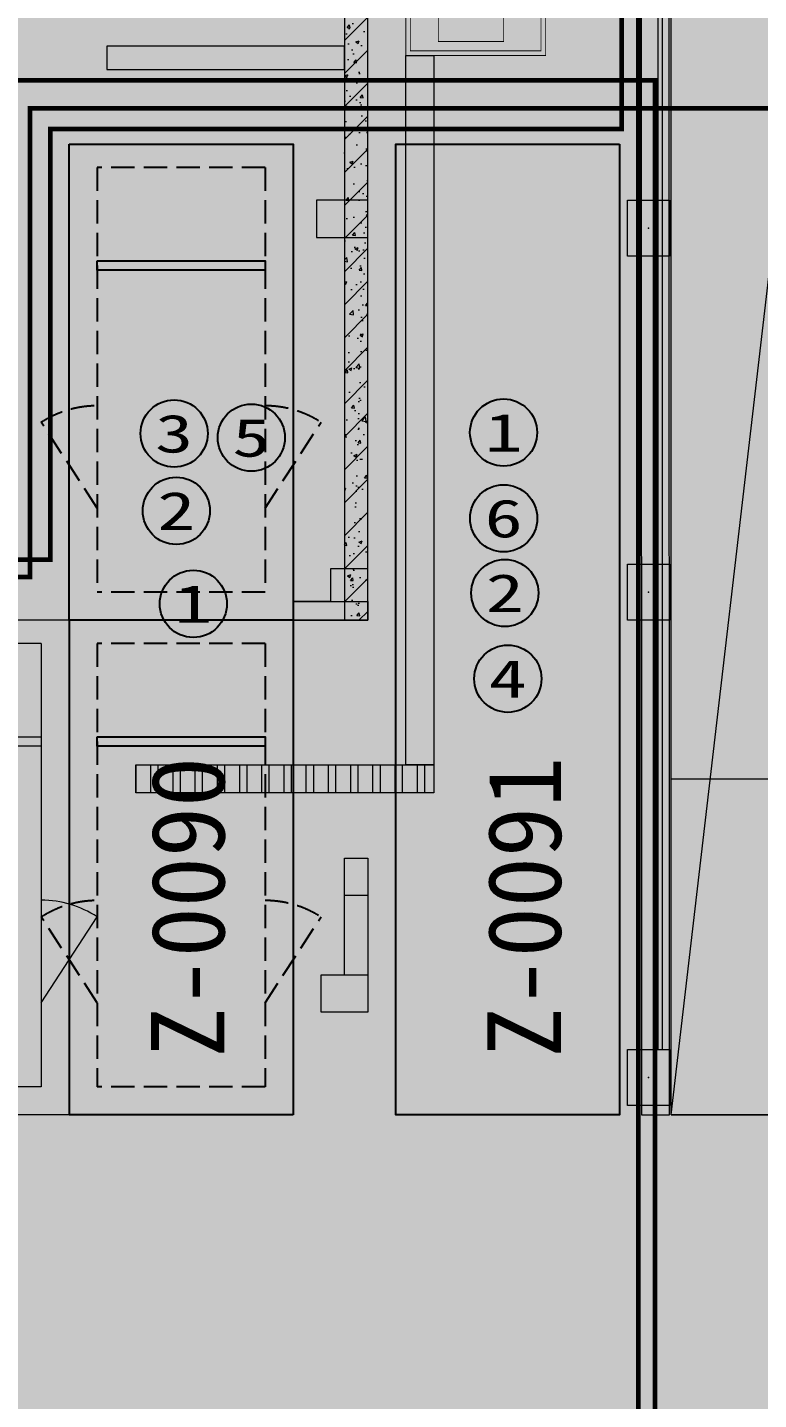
# Model space of a CAD drawing. Extents: x -264757 to 86229, y 4049843 to 4347093.
# Drawn here: x -39832 to -31994, y 4148758 to 4163458 of the extents above; entities that cross this region are included whole.
import ezdxf
from ezdxf.enums import TextEntityAlignment as Align

# ---------------------------------------------------------------- set-up
doc = ezdxf.new("R2010")
doc.units = 0
doc.header["$LTSCALE"] = 1000
doc.header["$MEASUREMENT"] = 0
doc.linetypes.add('AX-01DK-PB01$1$A-001-车位参照B1$0$A-001-车位参照B1$0$A-001-车位参照B1$0$A-H4-001-基本图形$0$A-001-车位B1$0$DASH', pattern=[0.35, 0.25, -0.1])
doc.linetypes.add('DASH', pattern=[0.35, 0.25, -0.1])
for name, color, linetype in [('不利因素2-紧邻集水坑、排水沟', 7, 'Continuous'), ('不利因素3-紧邻房间出入口', 7, 'Continuous'), ('不利因素4-紧邻行车坡道', 7, 'Continuous'), ('不利因素5-单面靠墙', 7, 'Continuous'), ('不利因素6-双面靠墙', 7, 'Continuous'), ('不利因素9-坡道上停车', 7, 'Continuous'), ('不可售车位', 255, 'Continuous'), ('子母车位', 7, 'Continuous'), ('普通车位', 7, 'Continuous')]:
    doc.layers.add(name, color=color, linetype=linetype)
doc.layers.add('无关图层', color=8, linetype='Continuous', lineweight=0)
doc.layers.add('无关图层 @ 1', color=8, linetype='Continuous', lineweight=0)
doc.layers.add('车位归属楼栋范围线', color=7, linetype='Continuous', true_color=0x19e6c7)
doc.styles.add('AX-ACK-BIANH1$0$黑体', font='simhei.ttf')
doc.styles.add('AX-ACK-P01-WALL$0$黑体', font='simhei.ttf')
doc.styles.add('SX-ACK-PB01-WNC-ALL$0$黑体', font='simhei.ttf')
doc.styles.add('坑编号', font='', dxfattribs={"width": 0.8})
doc.styles.add('黑体', font='simhei.ttf')
doc.styles.get('坑编号').set_extended_font_data('SimSun')
pattern_1 = [(270, (565693.1, 4709017.33), (238.125, -2e-13), []), (270, (565613.73, 4708937.95), (238.125, -2e-13), [])]

# ---------------------------------------------------------------- blocks, each defined once
blk = doc.blocks.new('A$C7e5eb487')
at = {"layer": '普通车位', "true_color": 0xf18f8e}
h = blk.add_hatch(color=11, dxfattribs=at)
h.dxf.hatch_style = 1
h.paths.add_polyline_path([(2400, 0), (2400, -5300), (0, -5300), (0, 0)])
blk = doc.blocks.new('普通车位')
at = {"layer": '无关图层'}
for p, q in [((-2.253, 3.186), (0.077, 3.764)), ((1.352, -1.38), (0.077, 3.764)), ((-1.889, 2.967), (-0.142, 3.4)), ((1.001, -1.21), (-0.142, 3.4)), ((-0.977, -1.958), (-2.253, 3.186)), ((-0.746, -1.643), (-1.889, 2.967)), ((-0.746, -1.643), (1.001, -1.21)), ((-0.977, -1.958), (1.352, -1.38))]:
    blk.add_line(p, q, dxfattribs=at)
for points in [[(0.074, 2.527), (0.879, 1.777)], [(-1.673, 2.094), (-2.033, 1.054)]]:
    blk.add_lwpolyline(points, dxfattribs=at)
blk.add_lwpolyline([(0.76, -0.239), (-0.987, -0.673), (-1.011, -0.575), (0.736, -0.142)], close=True, dxfattribs=at)
for centre, start, end in [((0.074, 2.527), 283.9287, 316.9845), ((-1.673, 2.094), 250.873, 283.9287)]:
    blk.add_arc(centre, 1.1, start, end, dxfattribs=at)
at = {"layer": '普通车位', "xscale": -0.0009999999999999812, "yscale": 0.0009999999999999812, "zscale": 0.0009999999999999812, "rotation": 13.92873520577783}
blk.add_blockref('A$C7e5eb487', (0.077, 3.764), dxfattribs=at)
blk = doc.blocks.new('SX-ACK-PB01-WNC-ALL$0$20200722.21182536')
at = {"layer": '不利因素3-紧邻房间出入口', "true_color": 0xe4d218}
h = blk.add_hatch(color=52, dxfattribs=at)
h.dxf.hatch_style = 1
edge = h.paths.add_edge_path()
edge.add_arc((360, 360), 360, 0, 360)
at = {"layer": '不利因素3-紧邻房间出入口'}
blk.add_circle((360, 360), 360, dxfattribs=at)
at = {"layer": '不利因素3-紧邻房间出入口', "style": 'SX-ACK-PB01-WNC-ALL$0$黑体', "width": 1.390625}
blk.add_text('3', height=407, dxfattribs=at).set_placement((156, 156), (564, 156), align=Align.FIT)
blk = doc.blocks.new('20200722.21182971')
at = {"layer": '不利因素4-紧邻行车坡道', "true_color": 0x9591ce}
h = blk.add_hatch(color=193, dxfattribs=at)
h.dxf.hatch_style = 1
edge = h.paths.add_edge_path()
edge.add_arc((360, 360), 360, 0, 360)
at = {"layer": '不利因素4-紧邻行车坡道'}
blk.add_circle((360, 360), 360, dxfattribs=at)
at = {"layer": '不利因素4-紧邻行车坡道', "style": '黑体', "width": 1.390625}
blk.add_text('4', height=407, dxfattribs=at).set_placement((156, 156), (564, 156), align=Align.FIT)
blk = doc.blocks.new('SX-ACK-PB01-WNC-ALL$0$20200722.21183455')
at = {"layer": '不利因素6-双面靠墙', "true_color": 0xf2b47b}
h = blk.add_hatch(color=31, dxfattribs=at)
h.dxf.hatch_style = 1
edge = h.paths.add_edge_path()
edge.add_arc((360, 360), 360, 0, 360)
at = {"layer": '不利因素6-双面靠墙'}
blk.add_circle((360, 360), 360, dxfattribs=at)
at = {"layer": '不利因素6-双面靠墙', "style": 'SX-ACK-PB01-WNC-ALL$0$黑体', "width": 1.390625}
blk.add_text('6', height=407, dxfattribs=at).set_placement((156, 156), (564, 156), align=Align.FIT)
blk = doc.blocks.new('20200722.21182239')
at = {"layer": '不利因素2-紧邻集水坑、排水沟', "true_color": 0xc46e92}
h = blk.add_hatch(color=233, dxfattribs=at)
h.dxf.hatch_style = 1
edge = h.paths.add_edge_path()
edge.add_arc((360, 360), 360, 0, 360)
at = {"layer": '不利因素2-紧邻集水坑、排水沟'}
blk.add_circle((360, 360), 360, dxfattribs=at)
at = {"layer": '不利因素2-紧邻集水坑、排水沟', "style": '黑体', "width": 1.390625}
blk.add_text('2', height=407, dxfattribs=at).set_placement((156, 156), (564, 156), align=Align.FIT)
blk = doc.blocks.new('SX-ACK-PB01-WNC-ALL$0$20200722.21183209')
at = {"layer": '不利因素5-单面靠墙', "true_color": 0x6d711d}
h = blk.add_hatch(color=66, dxfattribs=at)
h.dxf.hatch_style = 1
edge = h.paths.add_edge_path()
edge.add_arc((360, 360), 360, 0, 360)
at = {"layer": '不利因素5-单面靠墙'}
blk.add_circle((360, 360), 360, dxfattribs=at)
at = {"layer": '不利因素5-单面靠墙', "style": 'SX-ACK-PB01-WNC-ALL$0$黑体', "width": 1.390625}
blk.add_text('5', height=407, dxfattribs=at).set_placement((156, 156), (564, 156), align=Align.FIT)
blk = doc.blocks.new('A$C741380cb')
at = {"layer": '子母车位', "true_color": 0x0617f9}
h = blk.add_hatch(color=5, dxfattribs=at)
h.dxf.hatch_style = 1
h.paths.add_polyline_path([(2400, 0), (2400, -10400), (0, -10400), (0, 0)])
blk = doc.blocks.new('子母车位1')
at = {"layer": '子母车位', "color": 8, "linetype": 'AX-01DK-PB01$1$A-001-车位参照B1$0$A-001-车位参照B1$0$A-001-车位参照B1$0$A-H4-001-基本图形$0$A-001-车位B1$0$DASH'}
for p, q in [((330318, -478521), (332118, -478521)), ((330318, -478521), (330318, -483071, 0)), ((332118, -478521), (332118, -483071, 0)), ((330318, -483071, 0), (332118, -483071, 0)), ((330318, -483621, 0), (332118, -483621, 0)), ((330318, -483621, 0), (330318, -488371)), ((332118, -483621, 0), (332118, -488371)), ((330318, -488371), (332118, -488371))]:
    blk.add_line(p, q, dxfattribs=at)
at = {"layer": '子母车位', "color": 83}
for p, q in [((330018, -483371, 0), (330018, -488671)), ((330018, -483371, 0), (332418, -483371, 0)), ((332418, -483371, 0), (332418, -488671)), ((330018, -488671), (332418, -488671))]:
    blk.add_line(p, q, dxfattribs=at)
blk.add_lwpolyline([(332418, -478271), (330018, -478271), (330018, -483371), (332418, -483371)], close=True, dxfattribs=at)
at = {"layer": '子母车位'}
blk.add_lwpolyline([(332118, -479521), (330318, -479521), (330318, -479621), (332118, -479621)], close=True, dxfattribs=at)
at = {"layer": '子母车位', "linetype": 'AX-01DK-PB01$1$A-001-车位参照B1$0$A-001-车位参照B1$0$A-001-车位参照B1$0$A-H4-001-基本图形$0$A-001-车位B1$0$DASH'}
for points in [[(330318, -482171), (329718, -481249)], [(332118, -482171), (332718, -481249)]]:
    blk.add_lwpolyline(points, dxfattribs=at)
at = {"layer": '子母车位', "elevation": 0}
blk.add_lwpolyline([(332118, -484621), (330318, -484621), (330318, -484721), (332118, -484721)], close=True, dxfattribs=at)
at = {"layer": '子母车位', "linetype": 'AX-01DK-PB01$1$A-001-车位参照B1$0$A-001-车位参照B1$0$A-001-车位参照B1$0$A-H4-001-基本图形$0$A-001-车位B1$0$DASH', "elevation": 0}
for points in [[(330318, -487471), (329718, -486549)], [(332118, -487471), (332718, -486549)]]:
    blk.add_lwpolyline(points, dxfattribs=at)
at = {"layer": '子母车位', "linetype": 'AX-01DK-PB01$1$A-001-车位参照B1$0$A-001-车位参照B1$0$A-001-车位参照B1$0$A-H4-001-基本图形$0$A-001-车位B1$0$DASH'}
for centre, start, end in [((330318, -482171, 0), 89.9997, 123.0554), ((332118, -482171, 0), 56.9439, 89.9997), ((330318, -487471), 89.9997, 123.0554), ((332118, -487471), 56.9439, 89.9997)]:
    blk.add_arc(centre, 1100, start, end, dxfattribs=at)
at = {"layer": '子母车位', "rotation": 179.9996583709065}
blk.add_blockref('A$C741380cb', (332418, -488671), dxfattribs=at)
blk = doc.blocks.new('afafafa')
at = {"layer": '不可售车位', "true_color": 0x757b8a}
h = blk.add_hatch(color=8, dxfattribs=at)
h.dxf.hatch_style = 1
h.paths.add_polyline_path([(2400, 0), (2400, -10400), (0, -10400), (0, 0)])
at = {"layer": '不可售车位', "color": 8, "true_color": 0x757b8a}
blk.add_lwpolyline([(2400, 0), (2400, -10400), (0, -10400), (0, 0)], close=True, dxfattribs=at)
blk = doc.blocks.new('AX-01DK-PB01-RFTC')
at = {"layer": '无关图层'}
h = blk.add_hatch(color=251, dxfattribs=at)
h.dxf.hatch_style = 1
h.paths.add_polyline_path([(19773, -61220), (19773, -62171), (18423, -62170), (18423, -70471), (12324, -70471), (12323, -62170), (7773, -62170), (7777, -120370), (8177, -120370), (8177, -120315), (14323, -119683), (14322, -126122), (25972, -126122), (25972, -124922), (26822, -124926), (26822, -122452), (33923, -122452), (33923, -124922), (34773, -124922), (34773, -126122), (41373, -126125), (41373, -124372), (41823, -124372), (41823, -122152), (41447, -122152), (41447, -120270), (48923, -120270), (48923, -123125), (49323, -123125), (49323, -124675), (51824, -124674), (51824, -124055), (54717, -124055), (54717, -125871), (56816, -125871), (56816, -116250), (55967, -116250), (55967, -111420), (63072, -111420), (63072, -103570), (62080, -103570), (62073, -94584), (64569, -94584), (64573, -65385), (66999, -65385), (67002, -52470), (67402, -52470), (67397, -31965), (65807, -31965), (65807, -26418), (68456, -26418), (68457, -17070), (67422, -17070), (67422, -13843), (60301, -13843), (60302, -3770), (55750, -3770), (55750, -12070), (49652, -12070), (49649, -9275), (45355, -9275), (45349, -3821), (40751, -3820), (40750, -12070), (34663, -12070), (34649, -3820), (25757, -3820), (25757, -12071), (19650, -12071), (19650, -3820), (10752, -3820), (10751, -12072), (4662, -12071), (4661, -3769), (4150, -3770), (100, -3769), (100, -23171), (-701, -23171), (-701, -29550), (100, -29550), (11250, -29550), (11250, -32020), (12100, -32020), (12100, -32970), (10750, -32970), (10754, -41272), (4647, -41271), (4650, -32970), (1953, -32970), (1953, -34670), (100, -34670), (100, -57801), (9743, -57801), (9743, -57272), (13567, -57272), (13567, -56751), (15417, -56751), (15416, -58750), (18923, -58750), (18923, -61220)])
h.paths.add_polyline_path([(41812, -58753), (48919, -58753), (48919, -61220), (49773, -61220), (49773, -62170), (48419, -62173), (48426, -70475), (42319, -70475), (42324, -67872), (39323, -67876), (39323, -62423), (41812, -62423)], flags=16)
h.paths.add_polyline_path([(33923, -58751), (33923, -61220), (34773, -61220), (34773, -62170), (33423, -62171), (33430, -70475), (27323, -70475), (27323, -62171), (26373, -62170), (26373, -60670), (26815, -60670), (26823, -58751), (31623, -58751), (31623, -58751)], flags=16)
h.paths.add_polyline_path([(40754, -41272), (34647, -41271), (34650, -32970), (33700, -32970), (33700, -31470), (34142, -31470), (34150, -29551), (38951, -29551), (38950, -29550), (41250, -29550), (41250, -32020), (42100, -32020), (42100, -32970), (40750, -32970)], flags=16)
h.paths.add_polyline_path([(49647, -41270), (49655, -38470), (45349, -38475), (45349, -33220), (49142, -33220), (49142, -29550), (56249, -29550), (56250, -32020), (57100, -32020), (57100, -32970), (55749, -32970), (55754, -41271)], flags=16)
h.paths.add_polyline_path([(25764, -41272), (19657, -41271), (19657, -32970), (19150, -32970), (19150, -29550), (26257, -29550), (26250, -32020), (27100, -32020), (27100, -32970), (25757, -32970)], flags=16)
h.paths.add_polyline_path([(41812, -87950), (48919, -87950), (48919, -90420), (49773, -90420), (49773, -91370), (48419, -91370), (48428, -99684), (41519, -99659), (41519, -97070), (39326, -97074), (39319, -91620), (41822, -91620)], flags=16)
h.paths.add_polyline_path([(33925, -87950), (33923, -90420), (34773, -90420), (34773, -91370), (33425, -91370), (33428, -99683), (26519, -99658), (26523, -95371), (27330, -95371), (27324, -91371), (26373, -91370), (26373, -89870), (26823, -89870), (26823, -87951), (31623, -87951), (31623, -87951)], flags=16)
h.paths.add_polyline_path([(18923, -87950), (18922, -90419), (19772, -90419), (19772, -91369), (18420, -91369), (18427, -99677), (11523, -99666), (11523, -95370), (12323, -95370), (12323, -91370), (10974, -91370), (10974, -90420), (11823, -90420), (11823, -87950)], flags=16)
h.paths.add_polyline_path([(62209, -60116), (64273, -60116), (64273, -55267), (62209, -55267)], flags=16)
h.paths.add_polyline_path([(59799, -89432), (61752, -89432), (61752, -84521), (59799, -84521)], flags=16)
blk = doc.blocks.new('*U124')
at = {"layer": '无关图层', "const_width": 10}
for points in [[(1000, 0), (-1000, 0), (-1000, 1500), (1000, 1500)], [(950, 50), (-950, 50), (-950, 1450), (950, 1450)], [(-150, 1050), (-850, 1050), (-850, 350), (-150, 350)], [(850, 1050), (150, 1050), (150, 350), (850, 350)]]:
    blk.add_lwpolyline(points, close=True, dxfattribs=at)
blk.add_lwpolyline([(0, 1492, 0.098491), (-96, 1473, 0.098491), (-177, 1419, 0.098491), (-231, 1338, 0.098491), (-250, 1242, 0.098491), (-231, 1146, 0.098491), (-177, 1065, 0.098491), (-96, 1011, 0.098491), (0, 992, 0.098491), (96, 1011, 0.098491), (177, 1065, 0.098491), (231, 1146, 0.098491), (250, 1242, 0.098491), (231, 1338, 0.098491), (177, 1419, 0.098491), (96, 1473, 0.098491)], format="xyb", close=True, dxfattribs=at)
at = {"layer": '无关图层', "style": '坑编号', "width": 0.8}
blk.add_attdef('X', text='', height=380, dxfattribs=at).set_placement((0, 1242), align=Align.MIDDLE_CENTER)
blk = doc.blocks.new('*U186')
at = {"layer": '无关图层'}
ref = blk.add_blockref('*U124', (-35777, 4164158), dxfattribs=dict(at, xscale=-1, rotation=270))
ref.add_attrib('X', '4', dxfattribs={"layer": '无关图层 @ 1', "height": 380, "rotation": 90, "style": '坑编号', "width": 0.8}).set_placement((-34535, 4164158), align=Align.MIDDLE_CENTER)
blk = doc.blocks.new('SX-CK-PB001-WNC$1$20211103.13313578')
at = {"layer": '无关图层'}
h = blk.add_hatch(color=256, dxfattribs=at)
h.dxf.hatch_style = 1
h.paths.add_polyline_path([(0, 600), (450, 600), (450, 0), (0, 0)])
blk.add_lwpolyline([(0, 600), (450, 600), (450, 0), (0, 0)], close=True, dxfattribs=at)
blk.add_point((225, 300), dxfattribs=at)
blk = doc.blocks.new('fasdfasdfasdfasdfasdf')
at = {"layer": '不利因素9-坡道上停车', "true_color": 0xe0aa15}
h = blk.add_hatch(color=42, dxfattribs=at)
h.dxf.hatch_style = 1
edge = h.paths.add_edge_path()
edge.add_arc((-119587, 4058555), 720, 0, 360)
at = {"layer": '不利因素9-坡道上停车'}
blk.add_circle((-119587, 4058555), 720, dxfattribs=at)
at = {"layer": '不利因素9-坡道上停车', "style": 'AX-ACK-P01-WALL$0$黑体', "width": 1.390625}
blk.add_text('1', height=815, dxfattribs=at).set_placement((-119994, 4058148), (-119180, 4058148), align=Align.FIT)

msp = doc.modelspace()

# ---------------------------------------------------------------- hatches: boundary and pattern name
at = {"layer": '无关图层'}
h = msp.add_hatch(dxfattribs=at)
h.set_pattern_fill('ARMORED', color=256, scale=50)
h.set_pattern_definition([(50, (-82483.2, 4151208.02), (358.6301, -31.376), [37.5, -412.5]), (355, (-82483.2, 4151208.02), (-69.3757, 376.096), [30, -330]), (100.4514, (-82453.33, 4151205.4), (289.2547, 344.7198), [31.87, -350.571]), (46.1842, (-82483.2, 4151308), (533.6205, -82.7595), [56.25, -618.75]), (96.6356, (-82438.74, 4151301.1), (467.3314, 487.059), [47.805, -525.8565]), (351.1842, (-82483.2, 4151308), (467.331, 487.059), [45, -495]), (21, (-82433.2, 4151283.02), (298.4535, -201.3094), [37.5, -412.5]), (326, (-82433.2, 4151283.02), (121.6577, 362.575), [30, -330]), (71.4514, (-82408.34, 4151266.25), (420.1113, 161.2652), [31.87, -350.571]), (37.5, (-82483.21, 4151208.02), (6.07993, 166.44693), [0, -326, 0, -335, 0, -331.25]), (7.5, (-82483.21, 4151208.02), (131.5348, 197.20586), [0, -191, 0, -318.5, 0, -126.25]), (327.5, (-82594.71, 4151208.02), (266.9112, -11.27744), [0, -125, 0, -390, 0, -517.5]), (317.5, (-82644.71, 4151208.02), (291.5931, 50.0525), [0, -162.5, 0, -259, 0, -367.5]), (45, (-82483.2, 4151208.02), (-176.7767, 176.7767), [])])
h.paths.add_polyline_path([(-36183.6, 4164608), (-36433.6, 4164608), (-36433.6, 4157108), (-36183.4, 4157108)])
for points in [[(-36432.9, 4163258), (-38980.1, 4163258), (-38980.1, 4163008), (-36432.9, 4163008)], [(-36733.6, 4161208), (-36183.6, 4161208), (-36183.6, 4161608), (-36733.6, 4161608)], [(-36983.4, 4157108), (-36183.4, 4157108), (-36183.4, 4157658), (-36583.4, 4157658), (-36583.4, 4157308), (-36983.4, 4157308)], [(-36433.4, 4154558), (-36183.4, 4154558), (-36183.4, 4154158), (-36433.4, 4154158)], [(-36183.4, 4152908), (-36683.4, 4152908), (-36683.4, 4153308), (-36183.4, 4153308)]]:
    msp.add_hatch(color=256, dxfattribs=at).paths.add_polyline_path(points)
h = msp.add_hatch(color=256, dxfattribs=at)
h.dxf.hatch_style = 1
h.paths.add_polyline_path([(-36983.4, 4157308), (-36183.4, 4157308), (-36183.4, 4157108), (-36983.4, 4157108)])
h = msp.add_hatch(dxfattribs=at)
h.set_pattern_fill('ANSI32', color=256, scale=50, angle=-135)
h.set_pattern_definition(pattern_1)
h.paths.add_polyline_path([(-35476.4, 4155258), (-38669.5, 4155258), (-38669.5, 4155558), (-35476.4, 4155558)])
h = msp.add_hatch(dxfattribs=at)
h.set_pattern_fill('ANSI32', color=256, scale=50, angle=-135)
h.set_pattern_definition(pattern_1)
h.paths.add_polyline_path([(-35476.4, 4155258), (-38669.5, 4155258), (-38669.5, 4155558), (-35476.4, 4155558)])
h = msp.add_hatch(color=256, dxfattribs=at)
h.dxf.hatch_style = 1
h.paths.add_polyline_path([(-36433.4, 4154558), (-36183.4, 4154558), (-36183.4, 4152908), (-36683.4, 4152908), (-36683.4, 4153308), (-36433.4, 4153308)])

# ---------------------------------------------------------------- linework, layer by layer
for p, q in [((-32932.9, 4151808), (-30182.9, 4175406.7)), ((-32932.9, 4151808), (-32932.9, 4169129.4)), ((-33251.5, 4164508), (-33248.4, 4151808)), ((-33073.1, 4164508), (-33073.2, 4152508)), ((-33023.2, 4152508), (-33023, 4164508)), ((-32948.4, 4151808), (-32951.4, 4164508)), ((-36432.9, 4163258), (-38980.1, 4163258)), ((-38980.1, 4163258), (-38980.1, 4163008)), ((-36432.9, 4163008), (-36432.9, 4163258)), ((-38980.1, 4163008), (-36432.9, 4163008)), ((-32932.9, 4155408), (-27432.9, 4155408)), ((-33073.2, 4152508), (-33023.2, 4152508)), ((-33248.4, 4151808), (-32948.4, 4151808)), ((-27397.6, 4151808), (-32932.9, 4151808)), ((-32932.9, 4151808), (-24883.6, 4151808))]:
    msp.add_line(p, q, dxfattribs=at)
for points in [[(-36183.6, 4164608), (-36433.6, 4164608), (-36433.6, 4157108), (-36183.4, 4157108)], [(-36733.6, 4161208), (-36183.6, 4161208), (-36183.6, 4161608), (-36733.6, 4161608)], [(-36983.4, 4157108), (-36183.4, 4157108), (-36183.4, 4157658), (-36583.4, 4157658), (-36583.4, 4157308), (-36983.4, 4157308)], [(-36983.4, 4157308), (-36183.4, 4157308), (-36183.4, 4157108), (-36983.4, 4157108)], [(-36683.4, 4152908), (-36683.4, 4153308), (-36433.4, 4153308), (-36433.4, 4154558), (-36183.4, 4154558), (-36183.4, 4152908)], [(-36433.4, 4154558), (-36183.4, 4154558), (-36183.4, 4154158), (-36433.4, 4154158)], [(-36183.4, 4152908), (-36683.4, 4152908), (-36683.4, 4153308), (-36183.4, 4153308)]]:
    msp.add_lwpolyline(points, close=True, dxfattribs=at)
for points in [[(-35476.6, 4163157.6), (-35476.4, 4155558.1), (-35776.4, 4155558.1), (-35776.6, 4163157.6), (-35476.6, 4163157.6)], [(-35476.6, 4163157.6), (-35476.4, 4155558.1), (-35776.4, 4155558.1), (-35776.6, 4163157.6), (-35476.6, 4163157.6)], [(-35476.4, 4155258), (-38669.5, 4155258), (-38669.5, 4155558), (-35476.4, 4155558), (-35476.4, 4155258)], [(-35476.4, 4155258), (-38669.5, 4155258), (-38669.5, 4155558), (-35476.4, 4155558), (-35476.4, 4155258)]]:
    msp.add_lwpolyline(points, dxfattribs=at)
at = {"layer": '车位归属楼栋范围线', "linetype": 'DASH', "ltscale": 5, "const_width": 50}
for points in [[(-33283.3, 4146883.7), (-33283.3, 4175514.4), (-29137.4, 4175514.4), (-29137.4, 4186656.6), (-44355, 4186656.6), (-44355, 4191625.1), (-47611.1, 4191625.1), (-47611.1, 4186680.1), (-55404.2, 4186680.1), (-55404.2, 4191908), (-58670.9, 4191908), (-58670.9, 4186858), (-70304.1, 4186858), (-70303.6, 4191907.5), (-77719.4, 4191908.3), (-77719.4, 4186558.3), (-88759.6, 4186558.3), (-88759.6, 4169777), (-77533.6, 4169777), (-77534.3, 4165409), (-76833.6, 4165408), (-76833.1, 4158725), (-81133.4, 4158725), (-81133.4, 4140728.4)], [(-33104.2, 4146571.2), (-33104.2, 4162892), (-40122.8, 4162892), (-40122.8, 4157358), (-51685.9, 4157358), (-51685.9, 4162611.1), (-55103.6, 4162611.1), (-55103.6, 4157358.7), (-62533.5, 4157358.7), (-62533.5, 4162593.5), (-70046.2, 4162593.5), (-70046.2, 4157358.1), (-77554.5, 4157358.1), (-77554.5, 4158458.4), (-81383.7, 4158458.2), (-81383.7, 4111561.9)], [(-24589.9, 4147414.7), (-24589.9, 4162591.4), (-39803, 4162591.4), (-39803, 4157570.6), (-50949.7, 4157570.6), (-50949.7, 4151410.9), (-58330.8, 4151410.9), (-58330.8, 4139628.4)]]:
    msp.add_lwpolyline(points, dxfattribs=at)
at = {"layer": '车位归属楼栋范围线', "linetype": 'DASH', "ltscale": 5}
msp.add_lwpolyline([(-28841.2, 4186832.9, 50, 50, 0), (-44194.6, 4186833, 50, 50, 0), (-44194.6, 4191791, 50, 50, 0), (-47369.4, 4191791, 50, 50, 0), (-47369.4, 4186449.2, 50, 50, 0), (-53135, 4186449.2, 50, 50, 0), (-53135, 4180650.9, 50, 50, 0), (-57782.9, 4180650.9, 50, 50, 0), (-57782.9, 4170006.4, 50, 50, 0), (-51309.6, 4170006.4, 50, 50, 0), (-51309.6, 4169315.9, 50, 50, 0), (-33461.6, 4169315.9, 50, 50, 0), (-33461.6, 4162371.5, 50, 50, 0), (-39585.2, 4162371.5, 50, 50, 0), (-39585.2, 4157757, 50, 50, 0), (-51808.9, 4157757, 50, 50, 0), (-51808.9, 4162408.9, 50, 50, 0), (-55255.5, 4162408.9, 50, 50, 0), (-55255.5, 4157719.8, 50, 50, 0), (-57078.6, 4157719.8, 50, 50, 0), (-57078.6, 4151207.2, 50, 50, 0), (-58122.7, 4151207.2, 50, 50, 0), (-58122.7, 4139809.2, 50, 50, 0)], format="xyseb", dxfattribs=at)

# ---------------------------------------------------------------- block references
at = {"layer": '不利因素2-紧邻集水坑、排水沟'}
for p in [(-38596.1, 4157919.7), (-35074.8, 4157039.2)]:
    msp.add_blockref('20200722.21182239', p, dxfattribs=at)
at = {"layer": '不利因素3-紧邻房间出入口'}
msp.add_blockref('SX-ACK-PB01-WNC-ALL$0$20200722.21182536', (-38619.3, 4158747.6), dxfattribs=at)
at = {"layer": '不利因素4-紧邻行车坡道'}
msp.add_blockref('20200722.21182971', (-35042.3, 4156120.7), dxfattribs=at)
at = {"layer": '不利因素5-单面靠墙'}
msp.add_blockref('SX-ACK-PB01-WNC-ALL$0$20200722.21183209', (-37791.5, 4158703.6), dxfattribs=at)
at = {"layer": '不利因素6-双面靠墙'}
msp.add_blockref('SX-ACK-PB01-WNC-ALL$0$20200722.21183455', (-35086.9, 4157838.9), dxfattribs=at)
at = {"layer": '不可售车位'}
msp.add_blockref('afafafa', (-35883.7, 4162208.7), dxfattribs=at)
at = {"layer": '子母车位', "xscale": -1, "rotation": 359.9996583709064}
msp.add_blockref('子母车位1', (293037.4, 4640477.1, 0), dxfattribs=at)
at = {"layer": '无关图层'}
for name, p in [('AX-01DK-PB01-RFTC', (-89156.8, 4227579.4)), ('SX-CK-PB001-WNC$1$20211103.13313578', (-33399.6, 4161008)), ('SX-CK-PB001-WNC$1$20211103.13313578', (-33399.6, 4157108)), ('SX-CK-PB001-WNC$1$20211103.13313578', (-33399.6, 4151908))]:
    msp.add_blockref(name, p, dxfattribs=at)
at = {"layer": '普通车位', "extrusion": (0, 0, -1), "xscale": -1000.000000000019, "yscale": 1000.00000000002, "zscale": -1000.000000000019, "rotation": 193.9287352057778}
msp.add_blockref('普通车位', (40803.3, 4155442.8), dxfattribs=at)
at = {"layer": '车位归属楼栋范围线'}
msp.add_blockref('*U186', (0, 0), dxfattribs=at)
at = {"layer": '车位归属楼栋范围线', "xscale": 0.5, "yscale": 0.5, "zscale": 0.5}
for p in [(25065.7, 2129840.6, 0), (21740.6, 2128005.6, 0)]:
    msp.add_blockref('fasdfasdfasdfasdfasdf', p, dxfattribs=at)

# ---------------------------------------------------------------- texts
at = {"layer": '无关图层', "style": 'AX-ACK-BIANH1$0$黑体'}
for s, p in [('Z-0090', (-37719.5, 4152423.9)), ('Z-0091', (-34112.3, 4152423.9))]:
    msp.add_text(s, height=788.61, rotation=90, dxfattribs=at).set_placement(p)

doc.saveas('drawing.dxf')
